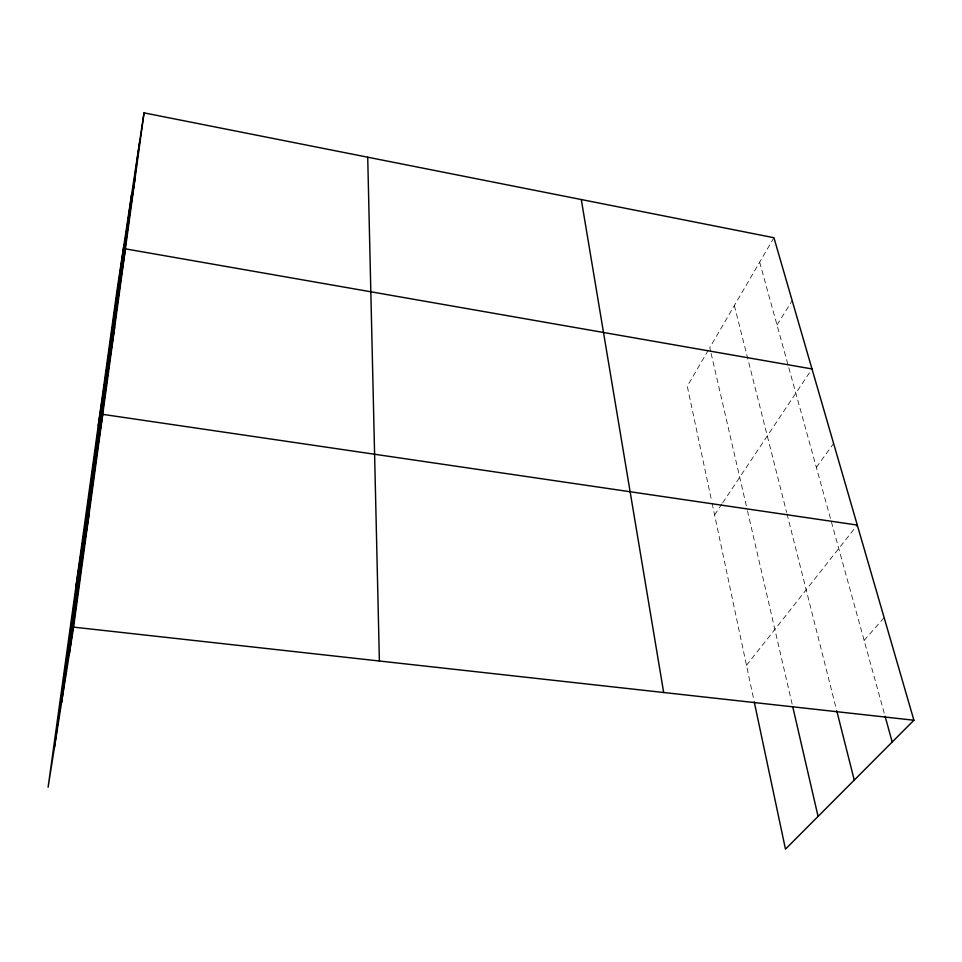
<?xml version="1.0" encoding="UTF-8"?>
<svg xmlns="http://www.w3.org/2000/svg" width="962" height="962" viewBox="0 0 962 962"><rect width="100%" height="100%" fill="white"/><g stroke="black" fill="none" stroke-linecap="round" stroke-linejoin="round"><path stroke-width="0.72" stroke-dasharray="4.81 3.61" d="M708.285 350.204L687.277 386.195L711.82 501.887M773.929 237.722L709.788 347.631L710.786 351.984M777.007 325L792.171 300.613M714.598 514.959L721.885 504.016M722.702 502.801L812 368.951M816.341 467.4L833.609 443.482M746.488 665.331L857.286 525.072M864.129 640.403L884.138 617.64M759.655 262.181L884.691 714.826M734.355 305.543L786.627 512.421M786.988 513.852L836.351 709.247M711.122 353.427L747.137 509.355M747.474 510.81L792.423 705.386M712.133 503.342L753.931 700.432"/><path stroke-width="1.44" d="M144.035 112.867L116.991 290.548L48.1 787.241L73.593 627.128L144.035 112.867L773.929 237.722L913.9 720.237L785.473 849.133L754.244 701.887M54.473 747.209L123.954 244.793M61.628 702.284L131.602 194.528M69.216 654.641L139.538 142.412M130.616 207.359L135.149 177.693M98.232 425.757L125.409 248.857L812 368.951M110.089 356.878L114.658 327.357M75.938 586.483L102.742 414.357L857.286 525.072M84.548 542.989L89.033 514.442M73.593 627.128L913.9 720.237M885.088 716.257L892.195 742.015M836.724 710.69L854.256 780.098M792.76 706.842L818.073 816.413M581.288 199.543L663.684 692.508M367.712 157.203L379.389 661.002"/></g></svg>
